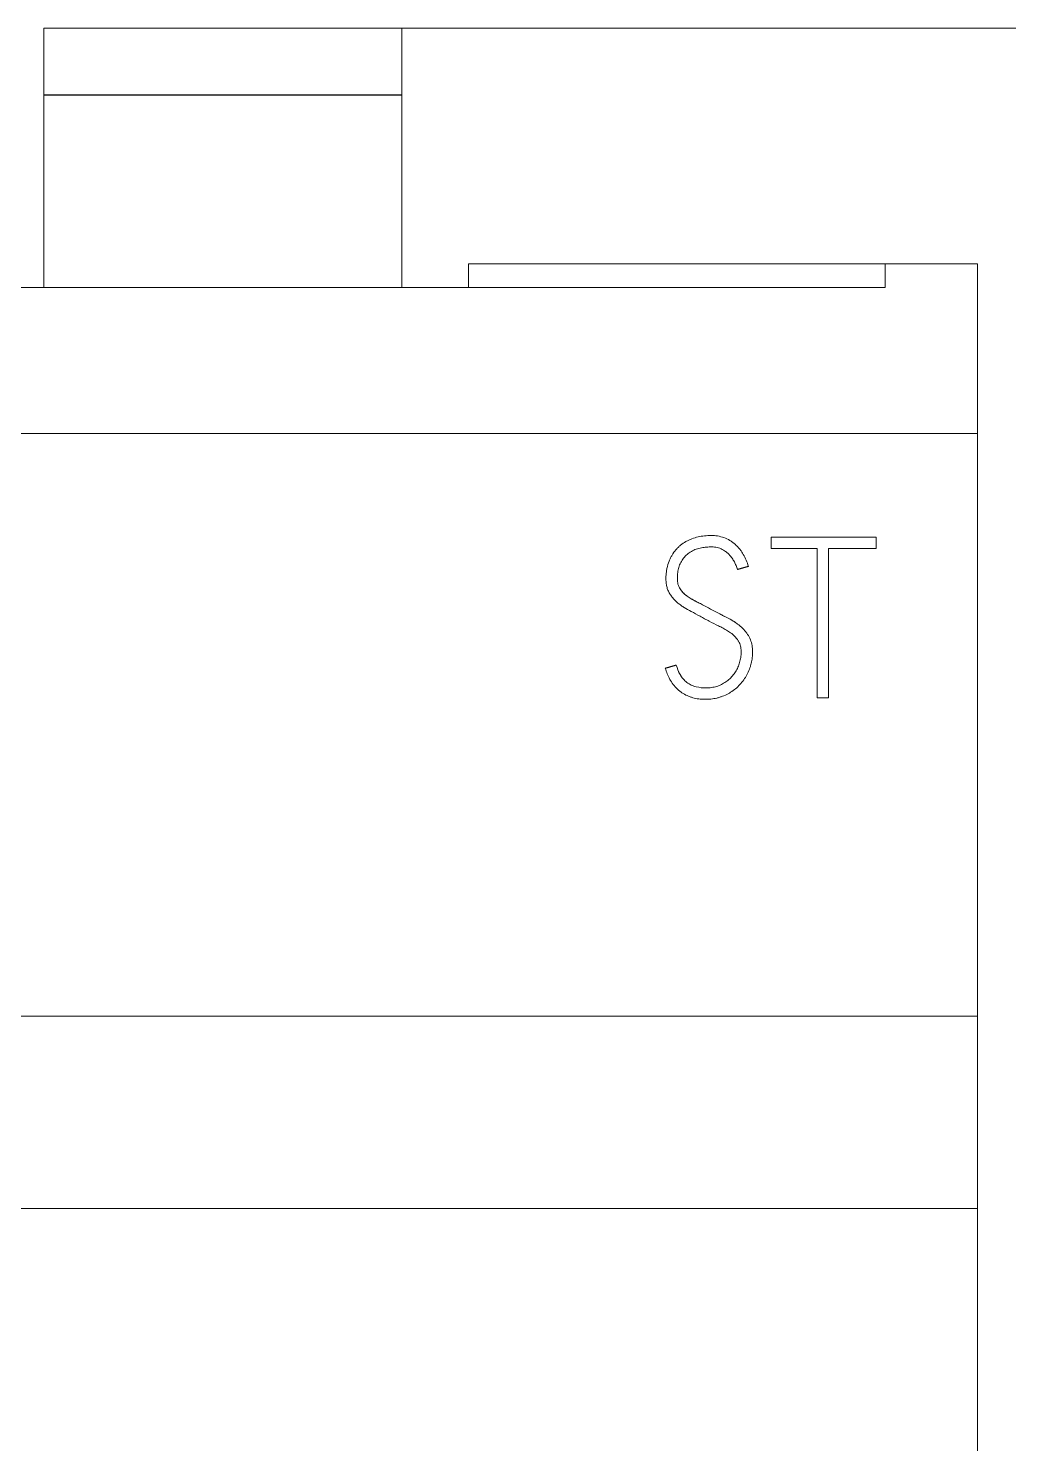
# Model space of a CAD drawing. Header units: millimetres. Extents: x 0 to 420, y 0 to 297.
# Drawn here: x 203.72 to 213.47, y 239.37 to 253.43 of the extents above; entities that cross this region are included whole.
import ezdxf

# ---------------------------------------------------------------- set-up
doc = ezdxf.new("R2010")
doc.units = ezdxf.units.MM
doc.layers.add('1', color=7, linetype='Continuous')
doc.layers.add('106', color=7, linetype='Continuous')

msp = doc.modelspace()

# ---------------------------------------------------------------- linework, layer by layer
at = {"layer": '1', "color": 7, "linetype": 'Continuous', "lineweight": 13}
for p, q in [((207.435, 253.429), (203.875, 253.429)), ((203.875, 253.429), (203.875, 252.766)), ((207.435, 253.429), (207.435, 252.766)), ((203.875, 252.766), (203.875, 250.855)), ((207.435, 252.766), (207.435, 250.855)), ((208.097, 250.855), (208.097, 251.089)), ((212.238, 251.089), (208.097, 251.089)), ((212.238, 251.089), (212.238, 250.855)), ((213.155, 251.089), (212.238, 251.089)), ((213.155, 251.089), (213.155, 249.405)), ((199.071, 250.855), (212.238, 250.855)), ((213.155, 249.405), (198.155, 249.405)), ((213.155, 249.405), (213.155, 243.618)), ((211.104, 248.376), (211.104, 248.262)), ((211.104, 248.376), (211.104, 248.376)), ((211.104, 248.376), (212.15, 248.376)), ((212.15, 248.376), (211.104, 248.376)), ((212.15, 248.262), (212.15, 248.376)), ((212.15, 248.376), (212.15, 248.376)), ((211.104, 248.262), (211.562, 248.262)), ((211.562, 248.262), (211.562, 246.778)), ((211.675, 246.778), (211.675, 248.262)), ((211.675, 248.262), (212.15, 248.262)), ((210.879, 248.085), (210.879, 248.085)), ((210.059, 247.961), (210.059, 247.961)), ((210.199, 247.862), (210.199, 247.862)), ((210.503, 247.661), (210.503, 247.661)), ((210.92, 247.233), (210.92, 247.233)), ((210.053, 247.073), (210.053, 247.073)), ((210.162, 247.104), (210.162, 247.104)), ((211.562, 246.778), (211.675, 246.778)), ((213.155, 243.618), (198.155, 243.618)), ((213.155, 243.618), (213.155, 241.708)), ((213.155, 241.708), (198.155, 241.708)), ((213.155, 241.708), (213.155, 183.474))]:
    msp.add_line(p, q, dxfattribs=at)
at = {"layer": '1', "color": 7, "linetype": 'Continuous', "lineweight": 25}
for p, q in [((207.435, 252.766), (203.875, 252.766)), ((210.091, 248.138), (210.091, 248.138))]:
    msp.add_line(p, q, dxfattribs=at)
at = {"layer": '1', "color": 7, "linetype": 'Continuous', "lineweight": 13}
for points, knots in [([(210.879, 248.085), (210.866, 248.126), (210.849, 248.166), (210.822, 248.213), (210.817, 248.222), (210.804, 248.24), (210.798, 248.249), (210.777, 248.274), (210.762, 248.289), (210.738, 248.311), (210.73, 248.318), (210.712, 248.331), (210.703, 248.337), (210.675, 248.353), (210.656, 248.363), (210.615, 248.377), (210.594, 248.383), (210.551, 248.39), (210.53, 248.391), (210.497, 248.391), (210.486, 248.391), (210.464, 248.39), (210.432, 248.388), (210.4, 248.382), (210.358, 248.373), (210.338, 248.367), (210.307, 248.355), (210.297, 248.351), (210.277, 248.342), (210.248, 248.327), (210.221, 248.309), (210.196, 248.288), (210.188, 248.281), (210.173, 248.266), (210.15, 248.242), (210.132, 248.216), (210.115, 248.187), (210.11, 248.178), (210.1, 248.158), (210.095, 248.148), (210.091, 248.138)], [0, 0, 0, 0, 0.125, 0.125, 0.15625, 0.15625, 0.1875, 0.1875, 0.25, 0.25, 0.28125, 0.28125, 0.3125, 0.3125, 0.375, 0.375, 0.4375, 0.4375, 0.5, 0.5, 0.53125, 0.53125, 0.5625, 0.625, 0.625, 0.6875, 0.6875, 0.71875, 0.71875, 0.75, 0.8125, 0.8125, 0.84375, 0.84375, 0.875, 0.9375, 0.9375, 0.96875, 0.96875, 1, 1, 1, 1]), ([(210.301, 248.227), (210.316, 248.236), (210.34, 248.248), (210.364, 248.257), (210.381, 248.262), (210.39, 248.265), (210.407, 248.268), (210.416, 248.27), (210.433, 248.272), (210.442, 248.273), (210.468, 248.276), (210.486, 248.278), (210.512, 248.278), (210.521, 248.278), (210.539, 248.277), (210.556, 248.274), (210.573, 248.271), (210.59, 248.266), (210.599, 248.262), (210.615, 248.255), (210.622, 248.251), (210.638, 248.242), (210.645, 248.237), (210.659, 248.227), (210.666, 248.222), (210.68, 248.21), (210.686, 248.204), (210.692, 248.197)], [0, 0, 0, 0, 0.125, 0.1875, 0.1875, 0.25, 0.25, 0.3125, 0.3125, 0.375, 0.375, 0.5, 0.5, 0.5625, 0.5625, 0.625, 0.6875, 0.6875, 0.75, 0.75, 0.8125, 0.8125, 0.875, 0.875, 0.9375, 0.9375, 1, 1, 1, 1]), ([(210.059, 247.961), (210.059, 247.97), (210.059, 247.98), (210.06, 248.002), (210.062, 248.014), (210.065, 248.04), (210.071, 248.078), (210.082, 248.114), (210.091, 248.138)], [0, 0, 0, 0, 0.153663, 0.153663, 0.365247, 0.365247, 0.576832, 1, 1, 1, 1]), ([(210.091, 248.138), (210.082, 248.114), (210.074, 248.09), (210.067, 248.052), (210.065, 248.04), (210.062, 248.014), (210.06, 248.001), (210.059, 247.963), (210.059, 247.938), (210.063, 247.906), (210.064, 247.9), (210.067, 247.887), (210.068, 247.881), (210.074, 247.862), (210.08, 247.844), (210.089, 247.827), (210.095, 247.816), (210.099, 247.811), (210.109, 247.794), (210.117, 247.784), (210.141, 247.754), (210.159, 247.736), (210.189, 247.712), (210.2, 247.704), (210.22, 247.689), (210.231, 247.682), (210.264, 247.661), (210.286, 247.648), (210.309, 247.637)], [0, 0, 0, 0, 0.125, 0.125, 0.1875, 0.1875, 0.25, 0.25, 0.375, 0.375, 0.40625, 0.40625, 0.4375, 0.4375, 0.5, 0.53125, 0.53125, 0.5625, 0.5625, 0.625, 0.625, 0.75, 0.75, 0.8125, 0.8125, 0.875, 0.875, 1, 1, 1, 1]), ([(210.199, 247.862), (210.19, 247.876), (210.183, 247.892), (210.177, 247.917), (210.175, 247.926), (210.173, 247.943), (210.173, 247.952), (210.173, 247.978), (210.173, 247.995), (210.177, 248.029), (210.179, 248.046), (210.188, 248.079), (210.193, 248.096), (210.204, 248.119), (210.208, 248.127), (210.217, 248.142), (210.222, 248.149), (210.237, 248.17), (210.248, 248.183), (210.267, 248.201), (210.273, 248.207), (210.287, 248.217), (210.294, 248.222), (210.301, 248.227)], [0, 0, 0, 0, 0.125, 0.125, 0.1875, 0.1875, 0.25, 0.25, 0.375, 0.375, 0.5, 0.5, 0.625, 0.625, 0.6875, 0.6875, 0.75, 0.75, 0.875, 0.875, 0.9375, 0.9375, 1, 1, 1, 1]), ([(210.692, 248.197), (210.701, 248.187), (210.71, 248.176), (210.725, 248.154), (210.733, 248.142), (210.742, 248.124), (210.745, 248.117), (210.751, 248.105), (210.753, 248.099), (210.761, 248.08), (210.766, 248.067), (210.77, 248.054)], [0, 0, 0, 0, 0.25, 0.25, 0.5, 0.5, 0.625, 0.625, 0.75, 0.75, 1, 1, 1, 1]), ([(210.173, 247.961), (210.173, 247.961), (210.173, 247.96), (210.173, 247.952), (210.173, 247.943), (210.175, 247.926), (210.177, 247.917), (210.183, 247.892), (210.19, 247.876), (210.199, 247.862)], [0, 0, 0, 0, 0.003115, 0.003115, 0.252336, 0.252336, 0.501558, 0.501558, 1, 1, 1, 1]), ([(210.199, 247.862), (210.216, 247.836), (210.237, 247.814), (210.268, 247.791), (210.274, 247.787), (210.287, 247.778), (210.306, 247.765), (210.333, 247.75), (210.353, 247.739), (210.367, 247.731), (210.373, 247.728), (210.394, 247.718), (210.408, 247.711), (210.449, 247.69), (210.476, 247.675), (210.503, 247.661)], [0, 0, 0, 0, 0.25, 0.25, 0.3125, 0.3125, 0.375, 0.5, 0.5625, 0.5625, 0.625, 0.625, 0.75, 0.75, 1, 1, 1, 1]), ([(210.503, 247.661), (210.476, 247.675), (210.449, 247.69), (210.408, 247.711), (210.394, 247.718), (210.374, 247.728), (210.367, 247.731), (210.353, 247.738), (210.333, 247.749), (210.313, 247.761), (210.294, 247.773), (210.287, 247.778), (210.275, 247.786), (210.268, 247.791), (210.25, 247.804), (210.239, 247.814), (210.218, 247.837), (210.208, 247.849), (210.199, 247.862)], [0, 0, 0, 0, 0.25, 0.25, 0.375, 0.375, 0.4375, 0.4375, 0.5, 0.625, 0.625, 0.6875, 0.6875, 0.75, 0.75, 0.875, 0.875, 1, 1, 1, 1]), ([(210.053, 247.073), (210.064, 247.035), (210.079, 246.998), (210.108, 246.945), (210.119, 246.928), (210.143, 246.896), (210.157, 246.881), (210.178, 246.86), (210.186, 246.854), (210.202, 246.841), (210.21, 246.835), (210.235, 246.818), (210.261, 246.804), (210.289, 246.793), (210.308, 246.786), (210.317, 246.783), (210.346, 246.775), (210.366, 246.771), (210.406, 246.766), (210.426, 246.765), (210.456, 246.764), (210.466, 246.765), (210.486, 246.765), (210.516, 246.768), (210.545, 246.772), (210.574, 246.779), (210.584, 246.782), (210.603, 246.788), (210.613, 246.791), (210.641, 246.802), (210.659, 246.81), (210.694, 246.829), (210.711, 246.84), (210.744, 246.863), (210.759, 246.876), (210.788, 246.903), (210.802, 246.918), (210.827, 246.949), (210.839, 246.965), (210.854, 246.991), (210.859, 247), (210.869, 247.017), (210.873, 247.026), (210.885, 247.054), (210.892, 247.072), (210.901, 247.101), (210.904, 247.11), (210.909, 247.13), (210.911, 247.14), (210.916, 247.169), (210.919, 247.189), (210.921, 247.229), (210.921, 247.249), (210.918, 247.279), (210.917, 247.289), (210.913, 247.308), (210.911, 247.318), (210.903, 247.347), (210.896, 247.366), (210.884, 247.388), (210.881, 247.392), (210.876, 247.401), (210.868, 247.414), (210.847, 247.442), (210.827, 247.464), (210.805, 247.485), (210.797, 247.492), (210.781, 247.504), (210.773, 247.51), (210.749, 247.528), (210.716, 247.55), (210.681, 247.569), (210.654, 247.583), (210.645, 247.587), (210.627, 247.596), (210.583, 247.619), (210.538, 247.642), (210.503, 247.661)], [0, 0, 0, 0, 0.0625, 0.0625, 0.09375, 0.09375, 0.125, 0.125, 0.140625, 0.140625, 0.15625, 0.15625, 0.1875, 0.203125, 0.203125, 0.21875, 0.21875, 0.25, 0.25, 0.28125, 0.28125, 0.296875, 0.296875, 0.3125, 0.34375, 0.34375, 0.359375, 0.359375, 0.375, 0.375, 0.40625, 0.40625, 0.4375, 0.4375, 0.46875, 0.46875, 0.5, 0.5, 0.53125, 0.53125, 0.546875, 0.546875, 0.5625, 0.5625, 0.59375, 0.59375, 0.609375, 0.609375, 0.625, 0.625, 0.65625, 0.65625, 0.6875, 0.6875, 0.703125, 0.703125, 0.71875, 0.71875, 0.75, 0.75, 0.757813, 0.757813, 0.765625, 0.78125, 0.8125, 0.8125, 0.828125, 0.828125, 0.84375, 0.84375, 0.875, 0.90625, 0.90625, 0.921875, 0.921875, 0.9375, 1, 1, 1, 1]), ([(210.309, 247.637), (210.339, 247.621), (210.384, 247.597), (210.429, 247.573), (210.459, 247.556), (210.474, 247.548), (210.519, 247.524), (210.55, 247.509), (210.588, 247.491), (210.596, 247.487), (210.611, 247.48), (210.619, 247.476), (210.642, 247.464), (210.656, 247.455), (210.678, 247.441), (210.685, 247.437), (210.699, 247.427), (210.706, 247.422), (210.719, 247.411), (210.726, 247.406), (210.738, 247.394), (210.744, 247.388), (210.756, 247.375), (210.764, 247.366), (210.771, 247.355), (210.776, 247.348), (210.779, 247.345), (210.785, 247.334), (210.789, 247.326), (210.795, 247.31), (210.801, 247.294), (210.804, 247.277), (210.806, 247.26), (210.807, 247.252), (210.807, 247.226), (210.806, 247.209), (210.802, 247.176), (210.799, 247.159), (210.79, 247.126), (210.786, 247.11), (210.773, 247.078), (210.766, 247.063), (210.749, 247.033), (210.739, 247.019), (210.718, 246.993), (210.707, 246.98), (210.682, 246.957), (210.668, 246.946), (210.647, 246.932), (210.64, 246.928), (210.625, 246.919), (210.618, 246.915), (210.603, 246.907), (210.595, 246.904), (210.579, 246.897), (210.571, 246.895), (210.546, 246.887), (210.529, 246.884), (210.496, 246.879), (210.478, 246.878), (210.427, 246.877), (210.393, 246.88), (210.352, 246.891), (210.343, 246.893), (210.327, 246.899), (210.319, 246.903), (210.296, 246.913), (210.281, 246.922), (210.254, 246.943), (210.241, 246.955), (210.225, 246.974), (210.219, 246.981), (210.209, 246.995), (210.205, 247.002), (210.183, 247.039), (210.171, 247.071), (210.162, 247.104)], [0, 0, 0, 0, 0.0625, 0.09375, 0.09375, 0.125, 0.125, 0.1875, 0.1875, 0.203125, 0.203125, 0.21875, 0.21875, 0.25, 0.25, 0.265625, 0.265625, 0.28125, 0.28125, 0.296875, 0.296875, 0.3125, 0.3125, 0.328125, 0.335937, 0.335937, 0.34375, 0.34375, 0.359375, 0.359375, 0.375, 0.390625, 0.390625, 0.40625, 0.40625, 0.4375, 0.4375, 0.46875, 0.46875, 0.5, 0.5, 0.53125, 0.53125, 0.5625, 0.5625, 0.59375, 0.59375, 0.625, 0.625, 0.640625, 0.640625, 0.65625, 0.65625, 0.671875, 0.671875, 0.6875, 0.6875, 0.71875, 0.71875, 0.75, 0.75, 0.8125, 0.8125, 0.828125, 0.828125, 0.84375, 0.84375, 0.875, 0.875, 0.90625, 0.90625, 0.921875, 0.921875, 0.9375, 0.9375, 1, 1, 1, 1]), ([(210.503, 247.661), (210.537, 247.642), (210.572, 247.625), (210.615, 247.603), (210.624, 247.598), (210.641, 247.59), (210.65, 247.585), (210.676, 247.572), (210.705, 247.556), (210.734, 247.538), (210.746, 247.529)], [0, 0, 0, 0, 0.420124, 0.420124, 0.525155, 0.525155, 0.630186, 0.630186, 0.840248, 1, 1, 1, 1]), ([(210.162, 247.104), (210.171, 247.071), (210.183, 247.04), (210.204, 247.003), (210.209, 246.996), (210.214, 246.989)], [0, 0, 0, 0, 0.800961, 0.800961, 1, 1, 1, 1])]:
    msp.add_open_spline(points, degree=3, knots=knots, dxfattribs=at)
for points, weights in [([(210.77, 248.054), (210.824, 248.069), (210.879, 248.085)], [0.50000126375, 0.49999873625, 0.50000126375]), ([(210.053, 247.073), (210.107, 247.089), (210.162, 247.104)], [0.500000507132, 0.499999492868, 0.500000507132]), ([(210.162, 247.104), (210.107, 247.089), (210.053, 247.073)], [0.500000042212, 0.499999957788, 0.500000042212])]:
    msp.add_rational_spline(points, weights, degree=2, dxfattribs=at)
at = {"layer": '106', "color": 7, "linetype": 'Continuous', "lineweight": 13}
for q in [(207.435, 253.429), (224.655, 253.429)]:
    msp.add_line((207.435, 253.429), q, dxfattribs=at)

doc.saveas('drawing.dxf')
